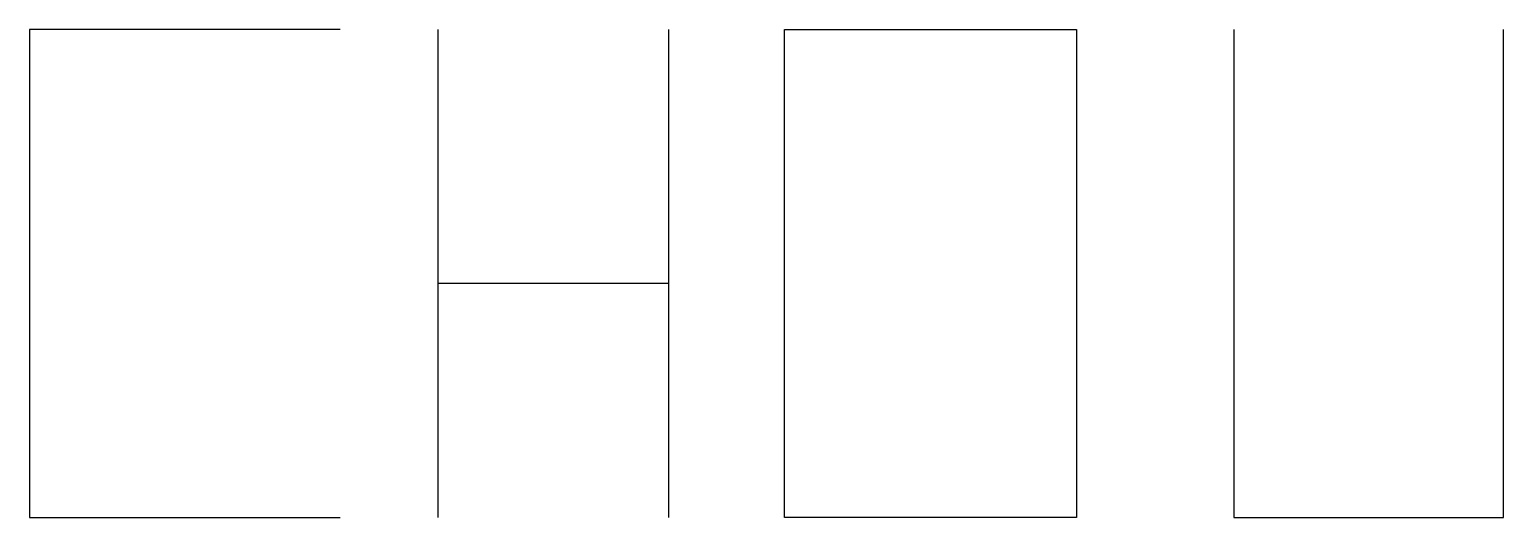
# Model space of a CAD drawing. Header units: millimetres. Extents: x 26.8 to 88.8, y 28.7 to 49.2.
import ezdxf

# ---------------------------------------------------------------- set-up
doc = ezdxf.new("R2010")
doc.units = ezdxf.units.MM

msp = doc.modelspace()

# ---------------------------------------------------------------- linework, layer by layer
for points in [[(39.895, 49.182), (26.836, 49.182), (26.836, 28.675), (39.895, 28.675)], [(44.009, 49.182), (44.009, 28.675)], [(53.709, 49.182), (53.709, 28.675)], [(58.579, 49.182), (70.863, 49.182), (70.863, 28.675), (58.579, 28.675), (58.579, 49.182)], [(77.478, 49.182), (77.478, 28.675), (88.818, 28.675), (88.818, 49.182)], [(44.009, 38.522), (53.709, 38.522)]]:
    msp.add_lwpolyline(points)

doc.saveas('drawing.dxf')
